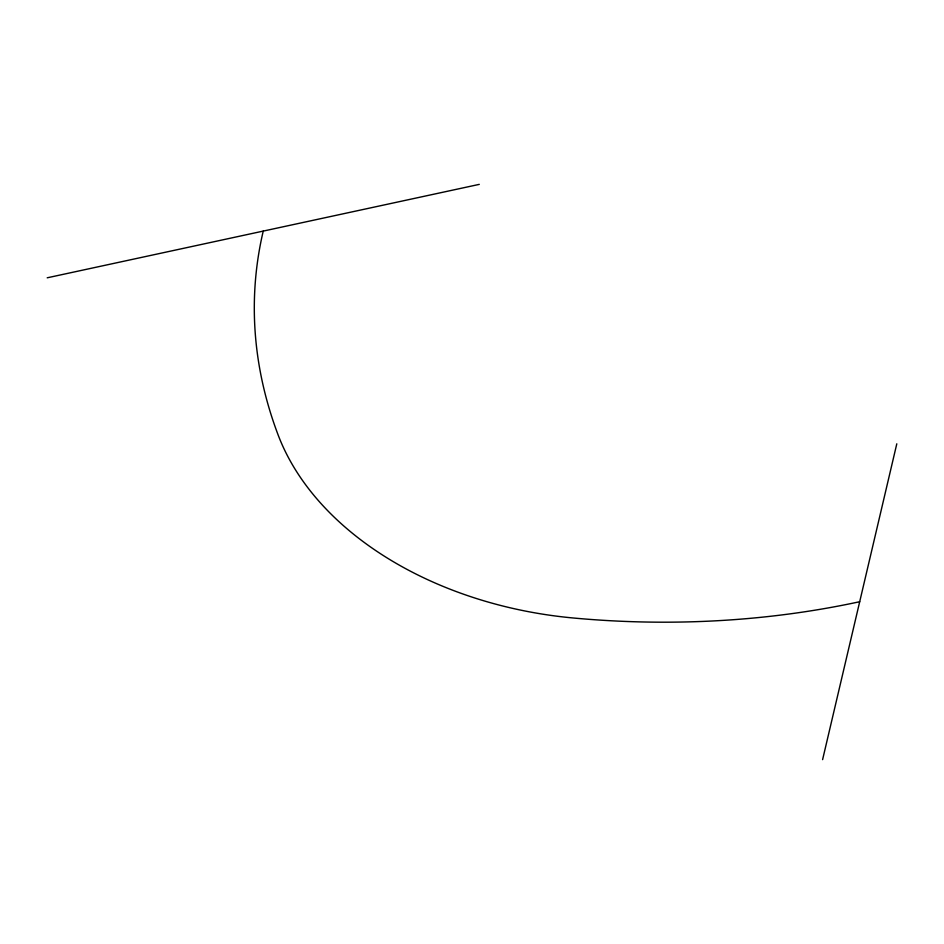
<?xml version="1.0" encoding="UTF-8"?>
<svg xmlns="http://www.w3.org/2000/svg" width="944" height="944" viewBox="0 0 944 944"><rect width="100%" height="100%" fill="white"/><g stroke="black" fill="none" stroke-linecap="round" stroke-linejoin="round"><path stroke-width="1.42" d="M822.602 759.625L896.8 443.81M47.2 277.807L479.281 184.375M263.234 231.091A689.828 480.921 5.5 0 0 278.079 434.83A327.12 228.059 5.5 0 0 572.76 617.942A689.828 480.921 5.5 0 0 859.701 601.717"/></g></svg>
